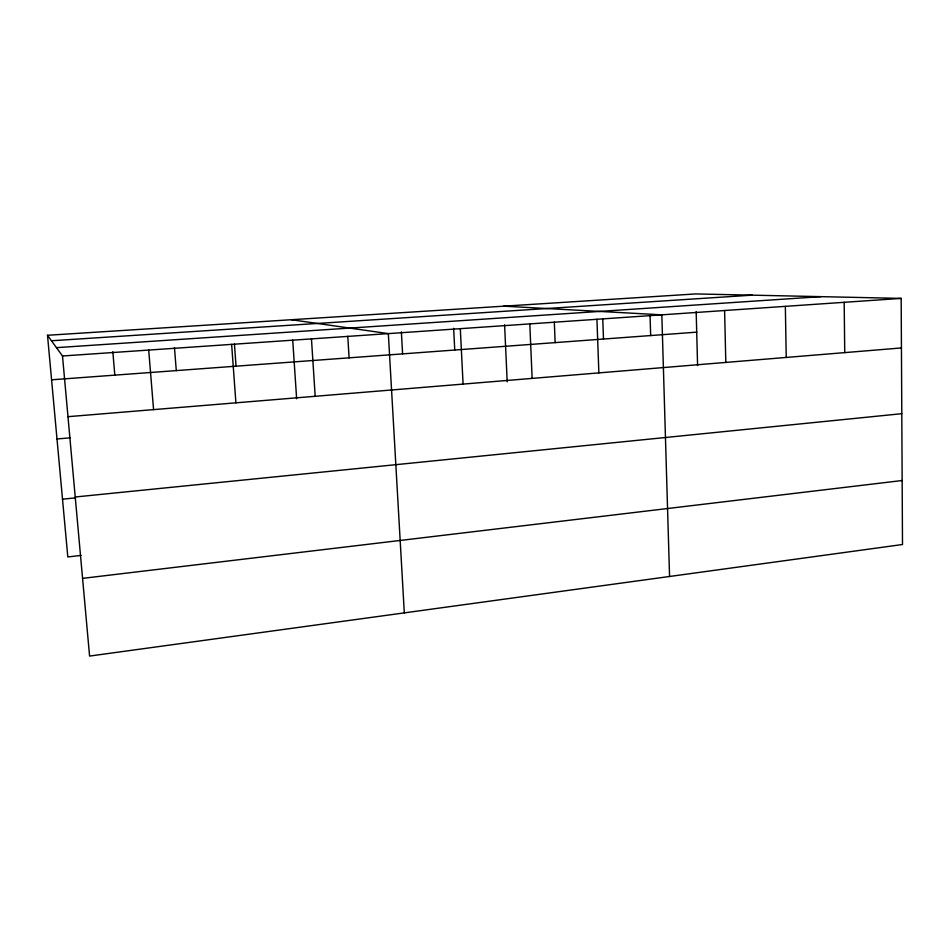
<?xml version="1.0" encoding="UTF-8"?>
<svg xmlns="http://www.w3.org/2000/svg" width="950" height="950" viewBox="0 0 950 950"><rect width="100%" height="100%" fill="white"/><g stroke="black" fill="none" stroke-linecap="round" stroke-linejoin="round"><path stroke-width="1.43" d="M82.579 578.372L902.156 480.522M81.071 555.418L67.806 556.938L47.5 335.279L695.721 293.93L901.17 298.395L902.5 544.516L89.585 656.07L62.498 355.989L47.5 335.279M75.228 496.992L901.788 413.689M62.522 499.189L75.561 497.871M57 438.971L70.146 437.831M67.972 416.682L901.431 347.938M51.585 379.81L696.718 332.156M62.498 355.989L901.17 298.395M56.466 347.652L821.038 296.649M51.466 340.765L752.222 295.153M503.749 306.173L661.829 314.83L669.56 576.484M291.353 319.723L388.336 333.616L404.308 612.881M112.824 351.714L114.819 375.143M148.711 350.075L153.567 409.616M174.456 347.498L176.284 370.607M234.436 344.078L236.039 366.189M231.634 344.375L235.909 402.836M292.719 340.076L296.637 398.774M311.457 338.889L315.186 396.293M347.771 336.3L349.101 357.841M401.375 331.859L402.598 353.887M453.649 328.284L454.741 350.027M460.311 328.676L463.077 384.097M504.593 324.793L507.193 381.829M529.803 323.902L532.131 378.397M554.313 322.074L555.144 342.617M602.763 318.749L603.487 339.043M596.933 319.283L598.868 372.899M650.049 315.507L650.667 335.564M696.172 311.576L697.585 365.584M724.601 310.519L725.812 362.425M785.353 306.351L786.232 357.449M844.182 302.314L844.74 352.616"/></g></svg>
